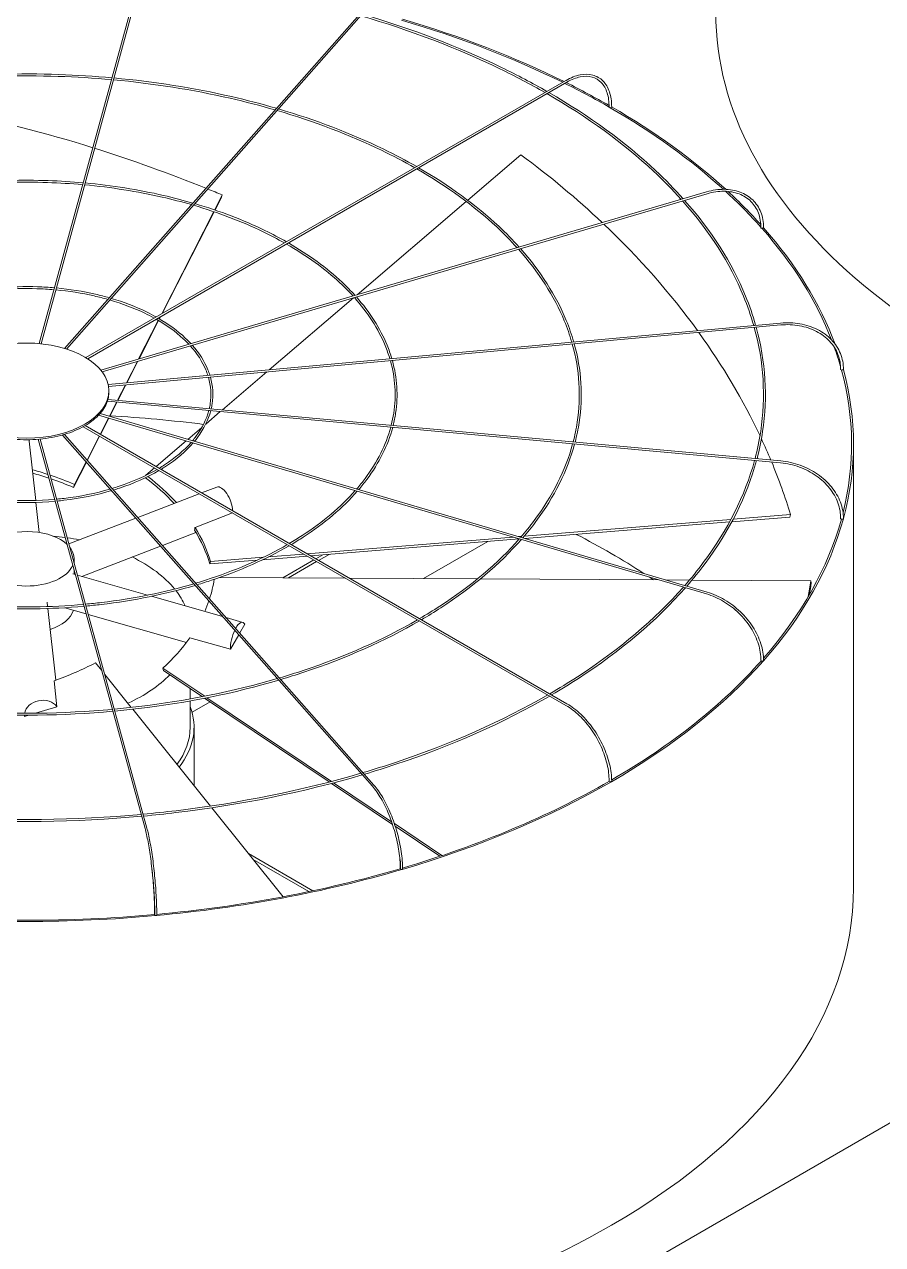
# Model space of a CAD drawing. Header units: millimetres. Extents: x -312439 to 477422, y -331570 to 212570.
# Drawn here: x 396473.9 to 396746.1, y 91963.9 to 92351 of the extents above; entities that cross this region are included whole.
import ezdxf

# ---------------------------------------------------------------- set-up
doc = ezdxf.new("R2010")
doc.units = ezdxf.units.MM

msp = doc.modelspace()

# ---------------------------------------------------------------- linework, layer by layer
at = {"color": 0, "linetype": 'Continuous', "lineweight": 0, "extrusion": (8.40036e-17, 0.816497, 0.57735)}
for p, q in [((397411.537, 92385.317), (396421.978, 91813.994)), ((396478.538, 92249.728), (396512.159, 92372.286)), ((396479.157, 92249.669), (396512.75, 92372.124)), ((396486.617, 92248.202), (396584.299, 92358.887)), ((396487.258, 92248.003), (396584.758, 92358.482)), ((396645.685, 92333.232), (396493.367, 92245.292)), ((396493.959, 92244.926), (396645.991, 92332.702)), ((396631.395, 92309.629), (396614.536, 92295.225)), ((396498.128, 92241.333), (396690.295, 92297.864)), ((396498.537, 92240.815), (396690.468, 92297.276)), ((396534.246, 92292.149), (396536.664, 92296.889)), ((396536.294, 92295.922), (396534.351, 92292.113)), ((396536.294, 92295.922), (396536.664, 92296.889)), ((396614.059, 92294.818), (396579.465, 92265.26)), ((396517.43, 92259.184), (396533.965, 92291.597)), ((396534.07, 92291.562), (396517.604, 92259.285)), ((396578.325, 92264.286), (396551.575, 92241.431)), ((396713.772, 92256.263), (396500.473, 92236.758)), ((396713.828, 92255.653), (396500.587, 92236.154)), ((396510.123, 92244.862), (396516.364, 92257.094)), ((396516.458, 92257.039), (396510.268, 92244.904)), ((396516.643, 92257.641), (396516.918, 92258.182)), ((396517.093, 92258.282), (396516.737, 92257.585)), ((396506.26, 92237.287), (396509.74, 92244.11)), ((396509.885, 92244.153), (396506.388, 92237.299)), ((396550.769, 92240.742), (396536.684, 92228.708)), ((396503.434, 92231.749), (396505.931, 92236.642)), ((396506.059, 92236.654), (396503.552, 92231.738)), ((396500.386, 92232.028), (396713.828, 92212.51)), ((396500.69, 92234.32), (396500.69, 92234.82)), ((396500.205, 92231.429), (396713.772, 92211.9)), ((396500.843, 92226.67), (396503.134, 92231.161)), ((396503.252, 92231.151), (396500.95, 92226.638)), ((396536.034, 92228.153), (396531.428, 92224.217)), ((396690.295, 92170.299), (396497.439, 92227.033)), ((396497.899, 92227.536), (396690.468, 92170.887)), ((396497.924, 92220.948), (396500.56, 92226.115)), ((396500.667, 92226.083), (396498.019, 92220.893)), ((396485.931, 92220.738), (396584.299, 92109.276)), ((396486.581, 92220.926), (396584.758, 92109.681)), ((396645.685, 92134.931), (396492.518, 92223.362)), ((396493.137, 92223.711), (396645.991, 92135.461)), ((396493.762, 92212.789), (396497.645, 92220.401)), ((396497.74, 92220.347), (396493.84, 92212.701)), ((396530.166, 92223.139), (396525.73, 92219.349)), ((396475.376, 92218.805), (396477.47, 92199.972)), ((396478.276, 92219.389), (396512.159, 92095.877)), ((396478.896, 92219.444), (396512.75, 92096.039)), ((396525.174, 92218.874), (396515.634, 92210.723)), ((396736.897, 92077.069), (396736.897, 92217.809)), ((396489.829, 92205.079), (396493.463, 92212.203)), ((396493.541, 92212.115), (396489.459, 92204.112)), ((396515.14, 92210.301), (396512.436, 92207.99)), ((396489.459, 92204.112), (396489.829, 92205.079)), ((396512.422, 92207.938), (396512.436, 92207.99)), ((396529.367, 92202.087), (396509.837, 92194.575)), ((396534.896, 92204.213), (396530.102, 92202.369)), ((396477.538, 92199.362), (396478.6, 92189.816)), ((396509.228, 92194.34), (396488.021, 92186.183)), ((396528.002, 92191.438), (396539.891, 92196.011)), ((396632.439, 92188.644), (396697.999, 92193.947)), ((396697.572, 92193.154), (396632.63, 92187.901)), ((396716.709, 92194.702), (396698.3, 92193.213)), ((396698.724, 92194.005), (396716.915, 92195.477)), ((396716.709, 92194.702), (396716.915, 92195.477)), ((396528.3, 92189.831), (396517.642, 92185.732)), ((396517.032, 92185.497), (396492.082, 92175.9)), ((396563.529, 92183.071), (396628.906, 92188.358)), ((396630.861, 92187.758), (396564.681, 92182.406)), ((396620.901, 92186.953), (396600.52, 92175.186)), ((396630.608, 92188.496), (396631.572, 92188.574)), ((396489.647, 92181.473), (396489.647, 92180.254)), ((396532.957, 92180.598), (396549.673, 92181.95)), ((396563.607, 92182.319), (396549.476, 92181.176)), ((396551.336, 92182.084), (396562.455, 92182.984)), ((396568.524, 92182.716), (396566.333, 92181.451)), ((396567.2, 92180.951), (396570.539, 92182.879)), ((396489.647, 92177.939), (396489.647, 92176.596)), ((396547.738, 92181.035), (396532.752, 92179.823)), ((396532.752, 92179.823), (396532.957, 92180.598)), ((396565.721, 92181.098), (396555.91, 92175.434)), ((396557.626, 92175.424), (396566.587, 92180.598)), ((396490.047, 92176.482), (396489.257, 92176.707)), ((396512.955, 92169.937), (396490.736, 92176.285)), ((396575.722, 92175.324), (396535.826, 92175.545)), ((396617.581, 92175.091), (396576.959, 92175.317)), ((396675.095, 92174.771), (396618.542, 92175.085)), ((396684.867, 92174.717), (396677.307, 92174.759)), ((396723.328, 92174.503), (396685.662, 92174.712)), ((396723.492, 92173.742), (396723.328, 92174.503)), ((396536.767, 92163.135), (396514.231, 92169.573)), ((396481.214, 92166.308), (396481.057, 92167.712)), ((396483.809, 92142.963), (396481.281, 92165.697)), ((396493.469, 92164.006), (396486.674, 92165.948)), ((396525.28, 92154.919), (396494.158, 92163.81)), ((396543.188, 92161.3), (396537.859, 92162.822)), ((396543.783, 92160.738), (396542.179, 92157.928)), ((396539.227, 92152.755), (396526.376, 92156.426)), ((396541.858, 92157.366), (396539.227, 92152.755)), ((396498.407, 92146.007), (396496.451, 92148.447)), ((396517.965, 92146.032), (396517.8, 92146.793)), ((396517.8, 92146.793), (396531.084, 92137.866)), ((396484.216, 92134.519), (396483.298, 92142.78)), ((396507.796, 92134.3), (396499.372, 92144.804)), ((396530.334, 92137.72), (396517.965, 92146.032)), ((396526.471, 92137.001), (396526.471, 92140.315)), ((396526.471, 92128.03), (396526.471, 92136.379)), ((396532.78, 92136.076), (396527.057, 92132.772)), ((396570.607, 92110.656), (396531.054, 92137.236)), ((396531.802, 92137.384), (396571.304, 92110.838)), ((396473.921, 92131.855), (396473.964, 92131.472)), ((396473.964, 92131.472), (396475.252, 92131.855)), ((396477.353, 92132.479), (396484.216, 92134.519)), ((396532.889, 92103.012), (396508.25, 92133.735)), ((396527.696, 92109.487), (396527.696, 92128.03)), ((396590.651, 92097.186), (396571.285, 92110.2)), ((396571.981, 92110.383), (396590.363, 92098.03)), ((396555.962, 92074.243), (396533.333, 92102.459)), ((396591.251, 92097.433), (396606.342, 92087.292)), ((396605.696, 92087.075), (396591.524, 92096.599)), ((396565.41, 92076.143), (396544.978, 92087.939)), ((396546.472, 92086.076), (396564.142, 92075.874))]:
    msp.add_line(p, q, dxfattribs=at)
at = {"color": 0, "linetype": 'Continuous', "lineweight": 0}
for centre, major_axis, ratio, start_param, end_param in [((396474.671, 92217.809), (-261.613, 0), 0.5773503, 4.0051997, 4.2408431), ((396474.671, 92217.809), (-262.225, 0), 0.5773503, 4.0050166, 4.2406095), ((396955.446, 92354.644), (262.225, 0), 0.5773503, 3.1415927, 5.4977871), ((396474.671, 92217.809), (-261.613, 0), 0.5773503, 3.9286416, 4.0018792), ((396474.671, 92217.809), (-262.225, 0), 0.5773503, 3.9309746, 4.001704), ((396659.66, 92324.737), (0.306, -0.004), 0.5683066, 3.1415927, 3.9346429), ((396659.66, 92324.737), (0.306, -0.004), 0.5683066, 3.9346429, 5.5054392), ((396474.671, 92217.809), (-261.613, 0), 0.5773503, 3.7066773, 3.9265771), ((396659.876, 92324.862), (-0.306, 0), 0.5773503, 1.8326303, 3.1415927), ((396474.671, 92217.809), (-262.225, 0), 0.5773503, 3.705131, 3.9265633), ((396475.042, 92176.092), (-236.033, 90.421), 0.5343599, 4.8289255, 5.0170065), ((396475.042, 92176.092), (-236.033, 90.421), 0.5343599, 4.6778989, 4.8264893), ((396474.877, 92175.9), (244.29, -64.884), 0.7560981, 0.9482496, 1.0897919), ((396475.042, 92176.092), (-236.033, 90.421), 0.5343599, 4.655659, 4.6753292), ((396474.671, 92217.809), (-261.613, 0), 0.5773503, 3.6151503, 3.7017035), ((396474.671, 92217.809), (-262.225, 0), 0.5773503, 3.6198551, 3.6998544), ((396474.877, 92175.9), (244.29, -64.884), 0.7560981, 0.7473423, 0.9452164), ((396707.798, 92286.483), (-0.306, 0.005), 0.5715189, 0, 0.4809344), ((396707.798, 92286.483), (-0.306, 0.005), 0.5715189, 0.4809344, 2.0517307), ((396474.671, 92217.809), (-261.613, 0), 0.5773503, 3.3623861, 3.6122993), ((396708.071, 92286.563), (-0.306, 0), 0.5773503, 1.5184711, 3.1415927), ((396474.671, 92217.809), (-262.225, 0), 0.5773503, 3.3525846, 3.6125039), ((396474.877, 92175.9), (244.29, -64.884), 0.7560981, 0.5676523, 0.7441319), ((396474.671, 92217.809), (-261.613, 0), 0.5773503, 3.3053341, 3.3466211), ((396733.106, 92241.513), (-0.306, 0.006), 0.5752952, 0, 0.1678974), ((396733.106, 92241.513), (-0.306, 0.006), 0.5752952, 0.1678974, 1.7386937), ((396474.671, 92217.809), (-261.613, 0), 0.5773503, 2.9976529, 3.2980059), ((396733.409, 92241.541), (-0.306, 0), 0.5773503, 1.2043118, 3.1415927), ((396474.671, 92217.809), (-262.225, 0), 0.5773503, 2.9856485, 3.2984345), ((396474.563, 92234.32), (-26.126, 0), 0.5773503, 2.6739221, 2.9809447), ((396474.563, 92234.32), (-26.126, 0), 0.5773503, 2.9880814, 3.1415927), ((396474.563, 92234.32), (-26.126, 0), 0.5773503, 2.3597628, 2.6667854), ((396474.671, 92076.569), (-261.613, 0), 0.5773503, 4.4965959, 4.611374), ((396474.563, 92234.32), (-26.126, 0), 0.5773503, 1.7314443, 2.0384669), ((396474.563, 92234.32), (-26.126, 0), 0.5773503, 2.0456036, 2.3526262), ((396474.563, 92234.32), (-26.126, 0), 0.5773503, 1.417285, 1.7243076), ((396469.883, 92218.194), (-5.494, -0.611), 0.8148193, 3.1415927, 3.239858), ((396474.877, 92175.9), (244.29, -64.884), 0.7560981, 0.5274276, 0.562586), ((396474.877, 92175.9), (244.29, -64.884), 0.7560981, 0.4379774, 0.5241031), ((396475.042, 92176.092), (56.639, -21.698), 0.5343599, 1.6636456, 1.7494756), ((396474.671, 92175.125), (-56.639, 21.698), 0.5343599, 4.7930664, 4.8825345), ((396475.042, 92176.092), (56.639, -21.698), 0.5343599, 1.5140664, 1.6514841), ((396474.671, 92175.125), (-56.639, 21.698), 0.5343599, 4.655659, 4.78086), ((396474.671, 92175.125), (58.621, -15.57), 0.7560981, 0.8715668, 1.0888975), ((396474.877, 92175.9), (58.621, -15.57), 0.7560981, 1.0889957, 1.0897919), ((396474.877, 92175.9), (58.621, -15.57), 0.7560981, 0.8588781, 1.0770864), ((396536.881, 92199.054), (-1.984, 5.159), 0.4527097, 4.0715694, 6.2831853), ((396474.671, 92217.809), (-261.613, 0), 0.5773503, 2.6753447, 2.9836943), ((396474.671, 92217.809), (-262.225, 0), 0.5773503, 2.6707914, 2.9843582), ((396733.106, 92194.229), (-0.306, 0.006), 0.5792658, 0, 1.4246091), ((396733.409, 92194.202), (-0.306, 0), 0.5773503, 0.8901525, 3.1415927), ((396474.671, 92181.473), (-14.976, 0), 0.5773503, 3.6916997, 5.4977871), ((396474.671, 92175.125), (58.621, -15.57), 0.7560981, 0.4379774, 0.6726233), ((396474.877, 92175.9), (58.621, -15.57), 0.7560981, 0.4379774, 0.6748983), ((396474.671, 92076.569), (-261.613, 0), 0.5773503, 3.867145, 3.9833748), ((396474.671, 92159.161), (-51.8, 0), 0.5773503, 4.4755897, 4.5522282), ((396474.671, 92159.161), (-51.8, 0), 0.5773503, 4.3841689, 4.46244), ((396474.671, 92181.473), (-14.976, 0), 0.5773503, 3.0357663, 3.5615783), ((396474.671, 92159.161), (-51.8, 0), 0.5773503, 3.5810046, 4.0125195), ((396474.671, 92181.473), (-14.976, 0), 0.5773503, 0.1968015, 2.9056449), ((396474.507, 92175.886), (59.282, 12.821), 0.7719474, 5.8595474, 5.99043), ((396474.671, 92076.569), (-261.613, 0), 0.5773503, 3.8494737, 3.8569689), ((396474.507, 92175.886), (247.048, 53.431), 0.7719474, 5.9775334, 6.0030301), ((396474.671, 92175.125), (247.048, 53.431), 0.7719474, 5.9850347, 6.0030301), ((396474.671, 92159.161), (-51.8, 0), 0.5773503, 3.3906549, 3.5616615), ((396474.507, 92175.886), (59.282, 12.821), 0.7719474, 5.7736505, 5.8452628), ((396474.671, 92166.565), (-14.976, 0), 0.5773503, 2.0838772, 2.9778132), ((396541.67, 92155.985), (1.518, 5.315), 0.3621096, 5.9116388, 7.2697762), ((396541.67, 92155.985), (1.518, 5.315), 0.3621096, 1.1204156, 2.3231422), ((396474.507, 92175.886), (59.282, 12.821), 0.7719474, 5.3512156, 5.5881365), ((396474.301, 92176.065), (-56.425, -22.248), 0.5660586, 1.5074553, 1.7443762), ((396474.671, 92217.809), (-262.225, 0), 0.5773503, 2.0421116, 2.6702774), ((396474.671, 92217.809), (-261.613, 0), 0.5773503, 2.358999, 2.669365), ((396707.798, 92149.259), (-0.306, 0.005), 0.5830421, 0, 1.1094484), ((396708.071, 92149.179), (-0.306, 0), 0.5773503, 0.5759933, 3.1415927), ((396474.671, 92159.161), (-51.8, 0), 0.5773503, 2.2375498, 2.6358707), ((396479.46, 92132.056), (5.494, 0.611), 0.8148193, 0.440938, 2.9148909), ((396479.46, 92132.056), (5.494, 0.611), 0.8148193, 3.0505707, 3.1356266), ((396474.671, 92128.03), (-53.025, 0), 0.5773503, 2.7158894, 3.3569527), ((396474.671, 92128.03), (51.8, 0), 0.5773503, 5.8780508, 6.2831853), ((396474.671, 92217.809), (-261.613, 0), 0.5773503, 2.0437737, 2.355024), ((396659.66, 92111.006), (-0.306, 0.004), 0.5862544, 0, 0.7932918), ((396659.876, 92110.881), (-0.306, 0), 0.5773503, 0.261834, 3.1415927), ((396474.671, 92217.809), (-262.225, 0), 0.5773503, 1.7280308, 2.0415976), ((396474.671, 92217.809), (-261.613, 0), 0.5773503, 1.7289191, 2.0406845), ((396593.402, 92083.213), (-0.306, 0.003), 0.5885883, 0, 0.4763277), ((396593.541, 92083.055), (-0.306, 0), 0.5773503, 0, 3.1415927), ((396474.671, 92077.069), (262.225, 0), 0.5773503, 3.1415927, 5.4977871), ((396474.671, 92077.069), (262.225, 0), 0.5773503, 5.4977871, 6.2831853), ((396474.671, 92217.809), (-262.225, 0), 0.5773503, 1.4139544, 1.727034), ((396474.671, 92217.809), (-261.613, 0), 0.5773503, 1.41439, 1.726367), ((396515.512, 92068.601), (-0.306, 0.001), 0.5898153, 0, 0.1588369), ((396515.56, 92068.427), (-0.306, 0), 0.5773503, 0, 3.1415927)]:
    msp.add_ellipse(centre, major_axis=major_axis, ratio=ratio, start_param=start_param, end_param=end_param, dxfattribs=at)
msp.add_ellipse((396474.563, 92234.82), major_axis=(26.126, 0), ratio=0.5773503, dxfattribs=at)
for points, knots in [([(396639.036, 92329.393), (396634.433, 92332.022), (396629.641, 92334.541), (396611.143, 92343.48), (396596.32, 92349.133), (396580.584, 92353.753)], [4.71777189, 4.71777189, 4.71777189, 4.71777189, 4.80086127, 4.80086127, 5.02732174, 5.02732174, 5.02732174, 5.02732174]), ([(396639.65, 92329.748), (396635.035, 92332.393), (396630.231, 92334.927), (396611.681, 92343.923), (396596.815, 92349.61), (396581.032, 92354.26)], [4.71590946, 4.71590946, 4.71590946, 4.71590946, 4.79913358, 4.79913358, 5.02600568, 5.02600568, 5.02600568, 5.02600568]), ([(396501.678, 92334.077), (396496.094, 92334.581), (396490.468, 92334.928), (396472.351, 92335.54), (396459.797, 92335.19), (396447.449, 92334.077)], [5.34296141, 5.34296141, 5.34296141, 5.34296141, 5.43938168, 5.43938168, 5.65261288, 5.65261288, 5.65261288, 5.65261288]), ([(396501.513, 92333.477), (396495.906, 92333.981), (396490.256, 92334.327), (396472.248, 92334.922), (396459.83, 92334.574), (396447.613, 92333.477)], [5.34359392, 5.34359392, 5.34359392, 5.34359392, 5.44060854, 5.44060854, 5.65198037, 5.65198037, 5.65198037, 5.65198037]), ([(396553.402, 92323.878), (396548.749, 92325.229), (396543.991, 92326.461), (396527.23, 92330.291), (396514.792, 92332.258), (396502.133, 92333.421)], [5.03177949, 5.03177949, 5.03177949, 5.03177949, 5.12085286, 5.12085286, 5.34001919, 5.34001919, 5.34001919, 5.34001919]), ([(396553.85, 92324.385), (396549.187, 92325.745), (396544.418, 92326.985), (396527.568, 92330.856), (396515.045, 92332.845), (396502.297, 92334.021)], [5.03001504, 5.03001504, 5.03001504, 5.03001504, 5.11913743, 5.11913743, 5.33939405, 5.33939405, 5.33939405, 5.33939405]), ([(396660.182, 92324.862), (396660.182, 92326.587), (396659.946, 92328.182), (396659.013, 92330.961), (396658.314, 92332.145), (396656.516, 92333.965), (396655.417, 92334.601), (396652.949, 92335.253), (396651.582, 92335.27), (396648.718, 92334.701), (396647.219, 92334.113), (396645.711, 92333.247), (396645.698, 92333.24), (396645.685, 92333.232)], [3.1415927, 3.1415927, 3.1415927, 3.1415927, 3.4557519, 3.4557519, 3.7699112, 3.7699112, 4.0826965, 4.0826965, 4.3954482, 4.3954482, 4.7096075, 4.7096075, 4.712389, 4.712389, 4.712389, 4.712389]), ([(396645.991, 92332.702), (396647.428, 92333.532), (396648.86, 92334.092), (396651.56, 92334.627), (396652.826, 92334.602), (396655.077, 92333.989), (396656.064, 92333.401), (396657.687, 92331.708), (396658.323, 92330.599), (396659.168, 92327.952), (396659.376, 92326.414), (396659.353, 92324.741)], [1.5707963, 1.5707963, 1.5707963, 1.5707963, 1.8880644, 1.8880644, 2.2053324, 2.2053324, 2.5226004, 2.5226004, 2.8398685, 2.8398685, 3.1571365, 3.1571365, 3.1571365, 3.1571365]), ([(396682.228, 92295.49), (396679.491, 92298.543), (396676.552, 92301.536), (396663.871, 92313.371), (396652.513, 92321.64), (396639.65, 92329.041)], [4.40451603, 4.40451603, 4.40451603, 4.40451603, 4.48100319, 4.48100319, 4.71406654, 4.71406654, 4.71406654, 4.71406654]), ([(396682.878, 92295.682), (396680.146, 92298.744), (396677.211, 92301.745), (396664.522, 92313.641), (396653.146, 92321.954), (396640.263, 92329.395)], [4.40270972, 4.40270972, 4.40270972, 4.40270972, 4.47899466, 4.47899466, 4.71221436, 4.71221436, 4.71221436, 4.71221436]), ([(396597.712, 92305.535), (396594.319, 92307.465), (396590.79, 92309.316), (396576.982, 92315.985), (396565.859, 92320.224), (396554.052, 92323.688)], [4.7196458, 4.7196458, 4.7196458, 4.7196458, 4.80114658, 4.80114658, 5.02763075, 5.02763075, 5.02763075, 5.02763075]), ([(396598.326, 92305.89), (396594.922, 92307.836), (396591.38, 92309.703), (396577.52, 92316.428), (396566.354, 92320.702), (396554.499, 92324.195)], [4.71715813, 4.71715813, 4.71715813, 4.71715813, 4.79884427, 4.79884427, 5.02587671, 5.02587671, 5.02587671, 5.02587671]), ([(396630.16, 92280.173), (396628.15, 92282.404), (396625.995, 92284.592), (396616.528, 92293.421), (396607.993, 92299.628), (396598.327, 92305.183)], [4.40671458, 4.40671458, 4.40671458, 4.40671458, 4.48133637, 4.48133637, 4.71470569, 4.71470569, 4.71470569, 4.71470569]), ([(396630.812, 92280.365), (396628.805, 92282.605), (396626.655, 92284.801), (396617.18, 92293.69), (396608.627, 92299.942), (396598.94, 92305.537)], [4.40429576, 4.40429576, 4.40429576, 4.40429576, 4.47865981, 4.47865981, 4.7122362, 4.7122362, 4.7122362, 4.7122362]), ([(396492.538, 92300.761), (396488.864, 92301.089), (396485.164, 92301.317), (396473.154, 92301.725), (396464.804, 92301.495), (396456.589, 92300.761)], [5.34408303, 5.34408303, 5.34408303, 5.34408303, 5.43906993, 5.43906993, 5.65149126, 5.65149126, 5.65149126, 5.65149126]), ([(396492.373, 92300.16), (396488.676, 92300.489), (396484.952, 92300.715), (396473.051, 92301.106), (396464.837, 92300.879), (396456.753, 92300.16)], [5.34503474, 5.34503474, 5.34503474, 5.34503474, 5.44090812, 5.44090812, 5.65053954, 5.65053954, 5.65053954, 5.65053954]), ([(396526.877, 92293.822), (396523.846, 92294.696), (396520.748, 92295.495), (396509.674, 92298.023), (396501.407, 92299.33), (396492.993, 92300.104)], [5.03439168, 5.03439168, 5.03439168, 5.03439168, 5.12127422, 5.12127422, 5.3396756, 5.3396756, 5.3396756, 5.3396756]), ([(396527.325, 92294.33), (396524.284, 92295.213), (396521.176, 92296.02), (396510.012, 92298.587), (396501.66, 92299.917), (396493.157, 92300.704)], [5.03173968, 5.03173968, 5.03173968, 5.03173968, 5.11870396, 5.11870396, 5.33874043, 5.33874043, 5.33874043, 5.33874043]), ([(396708.377, 92286.563), (396708.377, 92288.296), (396708.078, 92289.946), (396706.902, 92292.915), (396706.026, 92294.234), (396703.785, 92296.401), (396702.422, 92297.249), (396699.35, 92298.39), (396697.643, 92298.684), (396694.055, 92298.697), (396692.174, 92298.416), (396690.295, 92297.864)], [4.712389, 4.712389, 4.712389, 4.712389, 5.0265482, 5.0265482, 5.3407075, 5.3407075, 5.6548668, 5.6548668, 5.969026, 5.969026, 6.2831853, 6.2831853, 6.2831853, 6.2831853]), ([(396690.468, 92297.276), (396692.284, 92297.81), (396694.096, 92298.077), (396697.531, 92298.054), (396699.153, 92297.764), (396702.045, 92296.664), (396703.316, 92295.854), (396705.39, 92293.796), (396706.194, 92292.547), (396707.26, 92289.724), (396707.52, 92288.15), (396707.492, 92286.488)], [0, 0, 0, 0, 0.317268, 0.317268, 0.6345361, 0.6345361, 0.9518041, 0.9518041, 1.2690722, 1.2690722, 1.5863402, 1.5863402, 1.5863402, 1.5863402]), ([(396556.397, 92281.682), (396554.212, 92282.916), (396551.943, 92284.101), (396542.823, 92288.501), (396535.403, 92291.325), (396527.527, 92293.633)], [4.72327264, 4.72327264, 4.72327264, 4.72327264, 4.80171455, 4.80171455, 5.02817129, 5.02817129, 5.02817129, 5.02817129]), ([(396557.012, 92282.037), (396554.815, 92283.287), (396552.533, 92284.488), (396543.361, 92288.944), (396535.898, 92291.803), (396527.974, 92294.14)], [4.71952861, 4.71952861, 4.71952861, 4.71952861, 4.7982649, 4.7982649, 5.02554265, 5.02554265, 5.02554265, 5.02554265]), ([(396705.229, 92255.482), (396704.342, 92258.59), (396703.265, 92261.681), (396697.687, 92275.218), (396691.185, 92285.394), (396682.678, 92294.984)], [4.09036759, 4.09036759, 4.09036759, 4.09036759, 4.16055829, 4.16055829, 4.40029723, 4.40029723, 4.40029723, 4.40029723]), ([(396705.85, 92255.539), (396704.964, 92258.657), (396703.889, 92261.758), (396698.317, 92275.348), (396691.82, 92285.558), (396683.327, 92295.175)], [4.08953528, 4.08953528, 4.08953528, 4.08953528, 4.15944113, 4.15944113, 4.39851052, 4.39851052, 4.39851052, 4.39851052]), ([(396578.1, 92264.858), (396576.814, 92266.271), (396575.441, 92267.657), (396569.188, 92273.479), (396563.48, 92277.623), (396557.014, 92281.331)], [4.41096312, 4.41096312, 4.41096312, 4.41096312, 4.4820009, 4.4820009, 4.71586354, 4.71586354, 4.71586354, 4.71586354]), ([(396578.752, 92265.05), (396577.47, 92266.471), (396576.102, 92267.865), (396569.84, 92273.749), (396564.113, 92277.938), (396557.627, 92281.685)], [4.40730528, 4.40730528, 4.40730528, 4.40730528, 4.47799052, 4.47799052, 4.71216027, 4.71216027, 4.71216027, 4.71216027]), ([(396647.518, 92250.204), (396646.863, 92252.466), (396646.075, 92254.715), (396641.91, 92264.815), (396637.017, 92272.462), (396630.613, 92279.668)], [4.09258463, 4.09258463, 4.09258463, 4.09258463, 4.16074385, 4.16074385, 4.40108815, 4.40108815, 4.40108815, 4.40108815]), ([(396648.139, 92250.261), (396647.486, 92252.533), (396646.7, 92254.792), (396642.54, 92264.945), (396637.652, 92272.626), (396631.262, 92279.859)], [4.09145544, 4.09145544, 4.09145544, 4.09145544, 4.15925512, 4.15925512, 4.39870409, 4.39870409, 4.39870409, 4.39870409]), ([(396483.398, 92267.443), (396481.635, 92267.598), (396479.86, 92267.706), (396473.958, 92267.909), (396469.811, 92267.801), (396465.729, 92267.443)], [5.34742678, 5.34742678, 5.34742678, 5.34742678, 5.43812478, 5.43812478, 5.64814751, 5.64814751, 5.64814751, 5.64814751]), ([(396483.233, 92266.843), (396481.447, 92266.997), (396479.648, 92267.104), (396473.856, 92267.291), (396469.844, 92267.184), (396465.893, 92266.843)], [5.34934775, 5.34934775, 5.34934775, 5.34934775, 5.44178794, 5.44178794, 5.64622654, 5.64622654, 5.64622654, 5.64622654]), ([(396500.351, 92263.764), (396498.942, 92264.163), (396497.506, 92264.528), (396492.119, 92265.754), (396488.023, 92266.401), (396483.853, 92266.788)], [5.04221465, 5.04221465, 5.04221465, 5.04221465, 5.12251796, 5.12251796, 5.33864709, 5.33864709, 5.33864709, 5.33864709]), ([(396500.8, 92264.273), (396499.381, 92264.68), (396497.934, 92265.054), (396492.457, 92266.318), (396488.275, 92266.988), (396484.018, 92267.387)], [5.03687901, 5.03687901, 5.03687901, 5.03687901, 5.11739529, 5.11739529, 5.33679188, 5.33679188, 5.33679188, 5.33679188]), ([(396515.079, 92257.827), (396514.104, 92258.366), (396513.096, 92258.885), (396508.665, 92261.016), (396504.948, 92262.426), (396501.002, 92263.577)], [4.73414686, 4.73414686, 4.73414686, 4.73414686, 4.80339703, 4.80339703, 5.02979007, 5.02979007, 5.02979007, 5.02979007]), ([(396515.697, 92258.184), (396514.709, 92258.738), (396513.687, 92259.273), (396509.203, 92261.459), (396505.443, 92262.904), (396501.45, 92264.084)], [4.72658474, 4.72658474, 4.72658474, 4.72658474, 4.79652126, 4.79652126, 5.0245472, 5.0245472, 5.0245472, 5.0245472]), ([(396589.808, 92244.927), (396589.387, 92246.346), (396588.887, 92247.757), (396586.134, 92254.419), (396582.853, 92259.534), (396578.555, 92264.354)], [4.09685918, 4.09685918, 4.09685918, 4.09685918, 4.16111414, 4.16111414, 4.40251946, 4.40251946, 4.40251946, 4.40251946]), ([(396590.43, 92244.984), (396590.01, 92246.413), (396589.511, 92247.834), (396586.765, 92254.55), (396583.488, 92259.699), (396579.204, 92264.545)], [4.09510983, 4.09510983, 4.09510983, 4.09510983, 4.15888353, 4.15888353, 4.39893942, 4.39893942, 4.39893942, 4.39893942]), ([(396526.034, 92249.542), (396525.476, 92250.136), (396524.887, 92250.721), (396521.849, 92253.537), (396518.967, 92255.618), (396515.7, 92257.478)], [4.42373247, 4.42373247, 4.42373247, 4.42373247, 4.48397953, 4.48397953, 4.71933502, 4.71933502, 4.71933502, 4.71933502]), ([(396526.691, 92249.735), (396526.135, 92250.337), (396525.549, 92250.93), (396522.5, 92253.807), (396519.6, 92255.933), (396516.313, 92257.832)], [4.41624247, 4.41624247, 4.41624247, 4.41624247, 4.47598634, 4.47598634, 4.71193426, 4.71193426, 4.71193426, 4.71193426]), ([(396705.661, 92213.257), (396706.416, 92216.113), (396707.013, 92218.982), (396709.114, 92232.86), (396708.424, 92243.977), (396705.398, 92254.882)], [3.77541609, 3.77541609, 3.77541609, 3.77541609, 3.83978539, 3.83978539, 4.08585643, 4.08585643, 4.08585643, 4.08585643]), ([(396706.279, 92213.2), (396707.033, 92216.063), (396707.628, 92218.94), (396709.725, 92232.856), (396709.036, 92244.007), (396706.018, 92254.939)], [3.77616248, 3.77616248, 3.77616248, 3.77616248, 3.84020832, 3.84020832, 4.08505688, 4.08505688, 4.08505688, 4.08505688]), ([(396733.715, 92241.541), (396733.715, 92243.277), (396733.382, 92244.985), (396732.083, 92248.171), (396731.118, 92249.649), (396728.653, 92252.228), (396727.155, 92253.329), (396723.775, 92255.049), (396721.894, 92255.669), (396717.932, 92256.371), (396715.852, 92256.453), (396713.772, 92256.263)], [4.712389, 4.712389, 4.712389, 4.712389, 5.0265482, 5.0265482, 5.3407075, 5.3407075, 5.6548668, 5.6548668, 5.969026, 5.969026, 6.2831853, 6.2831853, 6.2831853, 6.2831853]), ([(396713.828, 92255.653), (396715.843, 92255.837), (396717.858, 92255.755), (396721.681, 92255.067), (396723.49, 92254.461), (396726.721, 92252.79), (396728.143, 92251.726), (396730.462, 92249.247), (396731.359, 92247.833), (396732.543, 92244.795), (396732.831, 92243.171), (396732.8, 92241.519)], [6.2831853, 6.2831853, 6.2831853, 6.2831853, 6.6004533, 6.6004533, 6.9177214, 6.9177214, 7.2349894, 7.2349894, 7.5522575, 7.5522575, 7.8695255, 7.8695255, 7.8695255, 7.8695255]), ([(396532.093, 92239.65), (396531.908, 92240.225), (396531.698, 92240.798), (396530.359, 92244.023), (396528.689, 92246.607), (396526.496, 92249.04)], [4.10975269, 4.10975269, 4.10975269, 4.10975269, 4.16221832, 4.16221832, 4.40682155, 4.40682155, 4.40682155, 4.40682155]), ([(396532.717, 92239.707), (396532.534, 92240.292), (396532.324, 92240.875), (396530.989, 92244.154), (396529.324, 92246.771), (396527.146, 92249.231)], [4.10592526, 4.10592526, 4.10592526, 4.10592526, 4.15777238, 4.15777238, 4.39963811, 4.39963811, 4.39963811, 4.39963811]), ([(396647.956, 92218.533), (396648.498, 92220.607), (396648.927, 92222.69), (396650.497, 92233.049), (396649.974, 92241.406), (396647.688, 92249.605)], [3.77736844, 3.77736844, 3.77736844, 3.77736844, 3.83971259, 3.83971259, 4.08656564, 4.08656564, 4.08656564, 4.08656564]), ([(396648.574, 92218.477), (396649.114, 92220.557), (396649.542, 92222.648), (396651.108, 92233.045), (396650.585, 92241.436), (396648.308, 92249.662)], [3.77834287, 3.77834287, 3.77834287, 3.77834287, 3.84027623, 3.84027623, 4.08549455, 4.08549455, 4.08549455, 4.08549455]), ([(396590.247, 92223.81), (396590.577, 92225.105), (396590.841, 92226.406), (396591.879, 92233.246), (396591.524, 92238.84), (396589.982, 92244.328)], [3.78111281, 3.78111281, 3.78111281, 3.78111281, 3.83956511, 3.83956511, 4.08781837, 4.08781837, 4.08781837, 4.08781837]), ([(396590.865, 92223.754), (396591.193, 92225.056), (396591.456, 92226.364), (396592.49, 92233.242), (396592.135, 92238.87), (396590.602, 92244.385)], [3.78251471, 3.78251471, 3.78251471, 3.78251471, 3.8404098, 3.8404098, 4.0861992, 4.0861992, 4.0861992, 4.0861992]), ([(396532.534, 92229.088), (396532.655, 92229.604), (396532.755, 92230.121), (396533.262, 92233.442), (396533.074, 92236.273), (396532.274, 92239.051)], [3.79241111, 3.79241111, 3.79241111, 3.79241111, 3.83910744, 3.83910744, 4.09159713, 4.09159713, 4.09159713, 4.09159713]), ([(396533.149, 92229.032), (396533.27, 92229.555), (396533.369, 92230.079), (396533.872, 92233.438), (396533.685, 92236.304), (396532.895, 92239.108)], [3.79485754, 3.79485754, 3.79485754, 3.79485754, 3.8407928, 3.8407928, 4.08828416, 4.08828416, 4.08828416, 4.08828416]), ([(396527.202, 92218.916), (396527.582, 92219.368), (396527.946, 92219.824), (396530.256, 92222.91), (396531.633, 92225.673), (396532.383, 92228.487)], [3.47410339, 3.47410339, 3.47410339, 3.47410339, 3.51894345, 3.51894345, 3.77424927, 3.77424927, 3.77424927, 3.77424927]), ([(396527.842, 92218.727), (396528.186, 92219.142), (396528.515, 92219.56), (396530.833, 92222.674), (396532.241, 92225.521), (396533.002, 92228.43)], [3.48078418, 3.48078418, 3.48078418, 3.48078418, 3.52099532, 3.52099532, 3.77722211, 3.77722211, 3.77722211, 3.77722211]), ([(396579.264, 92203.6), (396580.21, 92204.697), (396581.104, 92205.808), (396585.836, 92212.137), (396588.578, 92217.621), (396590.09, 92223.21)], [3.46491265, 3.46491265, 3.46491265, 3.46491265, 3.51947788, 3.51947788, 3.77207122, 3.77207122, 3.77207122, 3.77207122]), ([(396579.908, 92203.411), (396580.814, 92204.471), (396581.673, 92205.544), (396586.413, 92211.902), (396589.187, 92217.469), (396590.709, 92223.153)], [3.46836695, 3.46836695, 3.46836695, 3.46836695, 3.52050672, 3.52050672, 3.77360482, 3.77360482, 3.77360482, 3.77360482]), ([(396516.577, 92210.178), (396517.173, 92210.532), (396517.755, 92210.894), (396521.657, 92213.425), (396524.501, 92215.834), (396526.763, 92218.406)], [3.15594616, 3.15594616, 3.15594616, 3.15594616, 3.1998122, 3.1998122, 3.45718678, 3.45718678, 3.45718678, 3.45718678]), ([(396517.184, 92209.828), (396517.689, 92210.132), (396518.185, 92210.442), (396522.13, 92213.003), (396525.077, 92215.517), (396527.41, 92218.216)], [3.16311142, 3.16311142, 3.16311142, 3.16311142, 3.20013863, 3.20013863, 3.46418527, 3.46418527, 3.46418527, 3.46418527]), ([(396631.323, 92188.286), (396632.836, 92190.027), (396634.262, 92191.792), (396641.416, 92201.365), (396645.523, 92209.568), (396647.796, 92217.933)], [3.46185589, 3.46185589, 3.46185589, 3.46185589, 3.51965328, 3.51965328, 3.77134922, 3.77134922, 3.77134922, 3.77134922]), ([(396631.969, 92188.096), (396633.441, 92189.8), (396634.831, 92191.528), (396641.993, 92201.13), (396646.132, 92209.417), (396648.415, 92217.876)], [3.46418406, 3.46418406, 3.46418406, 3.46418406, 3.52033986, 3.52033986, 3.7723822, 3.7723822, 3.7723822, 3.7723822]), ([(396683.373, 92172.974), (396685.457, 92175.362), (396687.417, 92177.785), (396696.993, 92190.601), (396702.464, 92201.52), (396705.5, 92212.656)], [3.46025293, 3.46025293, 3.46025293, 3.46025293, 3.51974047, 3.51974047, 3.77090484, 3.77090484, 3.77090484, 3.77090484]), ([(396684.02, 92172.784), (396686.062, 92175.135), (396687.987, 92177.52), (396697.571, 92190.366), (396703.073, 92201.369), (396706.119, 92212.6)], [3.4620089, 3.4620089, 3.4620089, 3.4620089, 3.52025567, 3.52025567, 3.77168417, 3.77168417, 3.77168417, 3.77168417]), ([(396733.715, 92194.202), (396733.715, 92195.938), (396733.382, 92197.702), (396732.088, 92201.112), (396731.128, 92202.758), (396728.675, 92205.773), (396727.184, 92207.142), (396723.816, 92209.472), (396721.94, 92210.434), (396717.986, 92211.857), (396715.907, 92212.32), (396713.828, 92212.51)], [4.712389, 4.712389, 4.712389, 4.712389, 5.0265482, 5.0265482, 5.3407075, 5.3407075, 5.6548668, 5.6548668, 5.969026, 5.969026, 6.2831853, 6.2831853, 6.2831853, 6.2831853]), ([(396501.713, 92203.78), (396502.454, 92204.003), (396503.185, 92204.236), (396508.311, 92205.948), (396512.377, 92207.75), (396515.969, 92209.822)], [2.837842, 2.837842, 2.837842, 2.837842, 2.88061564, 2.88061564, 3.14113288, 3.14113288, 3.14113288, 3.14113288]), ([(396502.159, 92203.275), (396502.791, 92203.468), (396503.417, 92203.668), (396508.624, 92205.402), (396512.856, 92207.289), (396516.581, 92209.469)], [2.84298262, 2.84298262, 2.84298262, 2.84298262, 2.8793398, 2.8793398, 3.14846238, 3.14846238, 3.14846238, 3.14846238]), ([(396713.772, 92211.9), (396715.788, 92211.716), (396717.804, 92211.265), (396721.635, 92209.874), (396723.449, 92208.935), (396726.692, 92206.665), (396728.121, 92205.334), (396730.452, 92202.416), (396731.354, 92200.83), (396732.543, 92197.562), (396732.831, 92195.881), (396732.8, 92194.235)], [0, 0, 0, 0, 0.317268, 0.317268, 0.6345361, 0.6345361, 0.9518041, 0.9518041, 1.2690722, 1.2690722, 1.5863402, 1.5863402, 1.5863402, 1.5863402]), ([(396484.125, 92200.384), (396484.92, 92200.46), (396485.713, 92200.545), (396491.554, 92201.247), (396496.466, 92202.241), (396501.066, 92203.588)], [2.52003494, 2.52003494, 2.52003494, 2.52003494, 2.56128493, 2.56128493, 2.82541727, 2.82541727, 2.82541727, 2.82541727]), ([(396484.289, 92199.785), (396485.003, 92199.853), (396485.715, 92199.93), (396491.662, 92200.635), (396496.754, 92201.67), (396501.514, 92203.081)], [2.52186126, 2.52186126, 2.52186126, 2.52186126, 2.55867334, 2.55867334, 2.83065097, 2.83065097, 2.83065097, 2.83065097]), ([(396557.893, 92186.325), (396559.292, 92187.144), (396560.654, 92187.984), (396568.622, 92193.155), (396574.297, 92197.957), (396578.821, 92203.092)], [3.14877196, 3.14877196, 3.14877196, 3.14877196, 3.19991213, 3.19991213, 3.45646828, 3.45646828, 3.45646828, 3.45646828]), ([(396558.502, 92185.973), (396559.809, 92186.743), (396561.083, 92187.532), (396569.095, 92192.733), (396574.874, 92197.641), (396579.468, 92202.902)], [3.15241617, 3.15241617, 3.15241617, 3.15241617, 3.2000755, 3.2000755, 3.46000178, 3.46000178, 3.46000178, 3.46000178]), ([(396465.456, 92199.727), (396466.172, 92199.662), (396466.89, 92199.605), (396472.944, 92199.19), (396478.363, 92199.248), (396483.67, 92199.727)], [2.20116261, 2.20116261, 2.20116261, 2.20116261, 2.23802396, 2.23802396, 2.51122637, 2.51122637, 2.51122637, 2.51122637]), ([(396465.621, 92200.327), (396466.372, 92200.26), (396467.125, 92200.202), (396473.071, 92199.808), (396478.342, 92199.867), (396483.506, 92200.327)], [2.2030547, 2.2030547, 2.2030547, 2.2030547, 2.24193573, 2.24193573, 2.50933428, 2.50933428, 2.50933428, 2.50933428]), ([(396527.858, 92190.562), (396527.917, 92190.782), (396527.962, 92191.033), (396527.995, 92191.352), (396527.999, 92191.395), (396528.002, 92191.438)], [27.2141577, 27.2141577, 27.2141577, 27.2141577, 28.9150445, 28.9150445, 29.1719106, 29.1719106, 29.1719106, 29.1719106]), ([(396528.239, 92173.724), (396529.891, 92174.216), (396531.523, 92174.731), (396541.946, 92178.21), (396550.088, 92181.818), (396557.282, 92185.97)], [2.8326444, 2.8326444, 2.8326444, 2.8326444, 2.88031456, 2.88031456, 3.14136267, 3.14136267, 3.14136267, 3.14136267]), ([(396528.685, 92173.218), (396530.229, 92173.681), (396531.754, 92174.163), (396542.26, 92177.664), (396550.567, 92181.357), (396557.894, 92185.617)], [2.83524734, 2.83524734, 2.83524734, 2.83524734, 2.87967423, 2.87967423, 3.14504801, 3.14504801, 3.14504801, 3.14504801]), ([(396599.207, 92162.472), (396601.409, 92163.756), (396603.553, 92165.074), (396615.587, 92172.884), (396624.094, 92180.081), (396630.878, 92187.778)], [3.14637947, 3.14637947, 3.14637947, 3.14637947, 3.19994276, 3.19994276, 3.45622926, 3.45622926, 3.45622926, 3.45622926]), ([(396599.817, 92162.12), (396601.927, 92163.355), (396603.982, 92164.622), (396616.06, 92172.462), (396624.671, 92179.765), (396631.526, 92187.588)], [3.14882268, 3.14882268, 3.14882268, 3.14882268, 3.20005174, 3.20005174, 3.4585926, 3.4585926, 3.4585926, 3.4585926]), ([(396493.265, 92167.067), (396494.959, 92167.225), (396496.647, 92167.405), (396508.481, 92168.822), (396518.35, 92170.821), (396527.591, 92173.532)], [2.51666009, 2.51666009, 2.51666009, 2.51666009, 2.56064993, 2.56064993, 2.826424, 2.826424, 2.826424, 2.826424]), ([(396493.429, 92166.467), (396495.042, 92166.619), (396496.649, 92166.79), (396508.588, 92168.21), (396518.638, 92170.249), (396528.038, 92173.025)], [2.517588, 2.517588, 2.517588, 2.517588, 2.55933958, 2.55933958, 2.82905034, 2.82905034, 2.82905034, 2.82905034]), ([(396640.51, 92138.625), (396643.521, 92140.376), (396646.448, 92142.174), (396662.547, 92152.623), (396673.883, 92162.211), (396682.928, 92172.467)], [3.14512292, 3.14512292, 3.14512292, 3.14512292, 3.19995757, 3.19995757, 3.45603404, 3.45603404, 3.45603404, 3.45603404]), ([(396641.121, 92138.273), (396644.038, 92139.975), (396646.877, 92141.722), (396663.021, 92152.201), (396674.461, 92161.894), (396683.576, 92172.276)], [3.14696065, 3.14696065, 3.14696065, 3.14696065, 3.20003933, 3.20003933, 3.45780979, 3.45780979, 3.45780979, 3.45780979]), ([(396690.295, 92170.299), (396692.111, 92169.765), (396693.93, 92168.964), (396697.389, 92166.906), (396699.028, 92165.649), (396701.961, 92162.808), (396703.255, 92161.223), (396705.365, 92157.887), (396706.182, 92156.136), (396707.26, 92152.646), (396707.52, 92150.908), (396707.492, 92149.265)], [6.2831853, 6.2831853, 6.2831853, 6.2831853, 6.6004533, 6.6004533, 6.9177214, 6.9177214, 7.2349894, 7.2349894, 7.5522575, 7.5522575, 7.8695255, 7.8695255, 7.8695255, 7.8695255]), ([(396708.377, 92149.179), (396708.377, 92150.912), (396708.078, 92152.726), (396706.916, 92156.347), (396706.053, 92158.152), (396703.848, 92161.581), (396702.507, 92163.205), (396699.476, 92166.114), (396697.787, 92167.4), (396694.222, 92169.51), (396692.347, 92170.334), (396690.468, 92170.887)], [4.712389, 4.712389, 4.712389, 4.712389, 5.0265482, 5.0265482, 5.3407075, 5.3407075, 5.6548668, 5.6548668, 5.969026, 5.969026, 6.2831853, 6.2831853, 6.2831853, 6.2831853]), ([(396456.316, 92166.41), (396457.819, 92166.273), (396459.326, 92166.154), (396471.457, 92165.329), (396482.247, 92165.45), (396492.81, 92166.41)], [2.20014358, 2.20014358, 2.20014358, 2.20014358, 2.23901367, 2.23901367, 2.5122454, 2.5122454, 2.5122454, 2.5122454]), ([(396456.481, 92167.01), (396458.019, 92166.871), (396459.561, 92166.75), (396471.584, 92165.947), (396482.225, 92166.069), (396492.645, 92167.01)], [2.20108803, 2.20108803, 2.20108803, 2.20108803, 2.24097619, 2.24097619, 2.51130095, 2.51130095, 2.51130095, 2.51130095]), ([(396554.764, 92143.668), (396557.328, 92144.429), (396559.86, 92145.226), (396575.581, 92150.471), (396587.799, 92155.886), (396598.596, 92162.118)], [2.8309089, 2.8309089, 2.8309089, 2.8309089, 2.8802112, 2.8802112, 3.14143931, 3.14143931, 3.14143931, 3.14143931]), ([(396555.21, 92143.162), (396557.666, 92143.893), (396560.091, 92144.658), (396575.895, 92149.926), (396588.278, 92155.425), (396599.208, 92161.764)], [2.8326515, 2.8326515, 2.8326515, 2.8326515, 2.87978381, 2.87978381, 3.14390081, 3.14390081, 3.14390081, 3.14390081]), ([(396502.405, 92133.75), (396504.998, 92133.991), (396507.581, 92134.265), (396525.407, 92136.396), (396540.235, 92139.4), (396554.116, 92143.477)], [2.51553267, 2.51553267, 2.51553267, 2.51553267, 2.56043494, 2.56043494, 2.82676017, 2.82676017, 2.82676017, 2.82676017]), ([(396502.569, 92133.15), (396505.081, 92133.384), (396507.584, 92133.65), (396525.514, 92135.784), (396540.522, 92138.828), (396554.563, 92142.97)], [2.51615458, 2.51615458, 2.51615458, 2.51615458, 2.55956039, 2.55956039, 2.82851318, 2.82851318, 2.82851318, 2.82851318]), ([(396581.281, 92113.621), (396584.76, 92114.651), (396588.194, 92115.732), (396609.212, 92122.743), (396625.502, 92129.962), (396639.899, 92138.271)], [2.83000203, 2.83000203, 2.83000203, 2.83000203, 2.88015896, 2.88015896, 3.14141755, 3.14141755, 3.14141755, 3.14141755]), ([(396581.727, 92113.115), (396585.098, 92114.116), (396588.426, 92115.164), (396609.525, 92122.198), (396625.981, 92129.501), (396640.511, 92137.918)], [2.83131179, 2.83131179, 2.83131179, 2.83131179, 2.87983823, 2.87983823, 3.14326557, 3.14326557, 3.14326557, 3.14326557]), ([(396645.685, 92134.931), (396647.122, 92134.101), (396648.565, 92133.002), (396651.312, 92130.375), (396652.615, 92128.847), (396654.948, 92125.517), (396655.977, 92123.716), (396657.658, 92120.021), (396658.309, 92118.129), (396659.168, 92114.446), (396659.376, 92112.656), (396659.353, 92111.01)], [1.5707963, 1.5707963, 1.5707963, 1.5707963, 1.8880644, 1.8880644, 2.2053324, 2.2053324, 2.5226004, 2.5226004, 2.8398685, 2.8398685, 3.1571365, 3.1571365, 3.1571365, 3.1571365]), ([(396660.182, 92110.881), (396660.182, 92112.606), (396659.946, 92114.461), (396659.027, 92118.256), (396658.345, 92120.196), (396656.601, 92123.974), (396655.54, 92125.813), (396653.139, 92129.213), (396651.801, 92130.773), (396648.973, 92133.466), (396647.485, 92134.599), (396645.991, 92135.461)], [3.1415927, 3.1415927, 3.1415927, 3.1415927, 3.4557519, 3.4557519, 3.7699112, 3.7699112, 4.0840704, 4.0840704, 4.3982297, 4.3982297, 4.712389, 4.712389, 4.712389, 4.712389]), ([(396447.177, 92133.093), (396449.466, 92132.885), (396451.762, 92132.702), (396469.97, 92131.468), (396486.13, 92131.653), (396501.95, 92133.093)], [2.19980176, 2.19980176, 2.19980176, 2.19980176, 2.23934285, 2.23934285, 2.51258722, 2.51258722, 2.51258722, 2.51258722]), ([(396447.341, 92133.693), (396449.665, 92133.482), (396451.997, 92133.299), (396470.097, 92132.086), (396486.109, 92132.272), (396501.785, 92133.693)], [2.20043103, 2.20043103, 2.20043103, 2.20043103, 2.24065263, 2.24065263, 2.51195795, 2.51195795, 2.51195795, 2.51195795]), ([(396511.541, 92100.444), (396515.034, 92100.767), (396518.515, 92101.136), (396542.329, 92103.982), (396562.113, 92107.99), (396580.632, 92113.43)], [2.51495522, 2.51495522, 2.51495522, 2.51495522, 2.56032682, 2.56032682, 2.8268898, 2.8268898, 2.8268898, 2.8268898]), ([(396511.706, 92099.844), (396515.117, 92100.161), (396518.517, 92100.521), (396542.437, 92103.37), (396562.4, 92107.418), (396581.08, 92112.923)], [2.51542291, 2.51542291, 2.51542291, 2.51542291, 2.55967055, 2.55967055, 2.82820543, 2.82820543, 2.82820543, 2.82820543]), ([(396584.299, 92109.276), (396585.213, 92108.24), (396586.133, 92106.936), (396587.894, 92103.91), (396588.734, 92102.185), (396590.239, 92098.499), (396590.904, 92096.538), (396591.991, 92092.578), (396592.413, 92090.58), (396592.972, 92086.748), (396593.108, 92084.915), (396593.096, 92083.244), (396593.096, 92083.23), (396593.096, 92083.215)], [6.2831853, 6.2831853, 6.2831853, 6.2831853, 6.5978301, 6.5978301, 6.9149527, 6.9149527, 7.2322207, 7.2322207, 7.5494887, 7.5494887, 7.8667568, 7.8667568, 7.8695255, 7.8695255, 7.8695255, 7.8695255]), ([(396593.848, 92083.055), (396593.848, 92084.771), (396593.697, 92086.652), (396593.11, 92090.568), (396592.673, 92092.602), (396591.557, 92096.629), (396590.878, 92098.621), (396589.341, 92102.371), (396588.484, 92104.128), (396586.672, 92107.239), (396585.718, 92108.593), (396584.758, 92109.681)], [4.712389, 4.712389, 4.712389, 4.712389, 5.0265482, 5.0265482, 5.3407075, 5.3407075, 5.6548668, 5.6548668, 5.969026, 5.969026, 6.2831853, 6.2831853, 6.2831853, 6.2831853]), ([(396438.205, 92100.388), (396441.314, 92100.105), (396444.434, 92099.859), (396468.609, 92098.237), (396489.99, 92098.486), (396510.922, 92100.388)], [2.20011555, 2.20011555, 2.20011555, 2.20011555, 2.24049017, 2.24049017, 2.51227343, 2.51227343, 2.51227343, 2.51227343]), ([(396438.04, 92099.788), (396441.115, 92099.507), (396444.199, 92099.263), (396468.481, 92097.619), (396490.011, 92097.867), (396511.087, 92099.788)], [2.19964371, 2.19964371, 2.19964371, 2.19964371, 2.23950729, 2.23950729, 2.51274527, 2.51274527, 2.51274527, 2.51274527]), ([(396515.867, 92068.427), (396515.867, 92070.13), (396515.815, 92072.02), (396515.613, 92075.991), (396515.464, 92078.071), (396515.081, 92082.219), (396514.847, 92084.287), (396514.32, 92088.21), (396514.026, 92090.064), (396513.405, 92093.381), (396513.078, 92094.842), (396512.75, 92096.039)], [4.712389, 4.712389, 4.712389, 4.712389, 5.0265482, 5.0265482, 5.3407075, 5.3407075, 5.6548668, 5.6548668, 5.969026, 5.969026, 6.2831853, 6.2831853, 6.2831853, 6.2831853]), ([(396512.159, 92095.877), (396512.478, 92094.717), (396512.797, 92093.286), (396513.408, 92090.02), (396513.699, 92088.183), (396514.219, 92084.294), (396514.449, 92082.244), (396514.825, 92078.134), (396514.97, 92076.076), (396515.163, 92072.158), (396515.211, 92070.299), (396515.206, 92068.623), (396515.206, 92068.613), (396515.206, 92068.602)], [6.2831853, 6.2831853, 6.2831853, 6.2831853, 6.5984522, 6.5984522, 6.9157202, 6.9157202, 7.2329883, 7.2329883, 7.5502563, 7.5502563, 7.8675244, 7.8675244, 7.8695255, 7.8695255, 7.8695255, 7.8695255]), ([(396515.254, 92068.427), (396515.254, 92070.118), (396515.203, 92071.998), (396515.002, 92075.951), (396514.853, 92078.023), (396514.538, 92081.438), (396514.395, 92082.784), (396514.239, 92084.1)], [4.71238898, 4.71238898, 4.71238898, 4.71238898, 5.02654825, 5.02654825, 5.34070751, 5.34070751, 5.54584713, 5.54584713, 5.54584713, 5.54584713])]:
    msp.add_open_spline(points, degree=3, knots=knots, dxfattribs=at)
msp.add_open_spline([(396593.235, 92083.055), (396593.235, 92083.996), (396593.189, 92084.99), (396593.097, 92086.022)], degree=3, dxfattribs=at)

doc.saveas('drawing.dxf')
